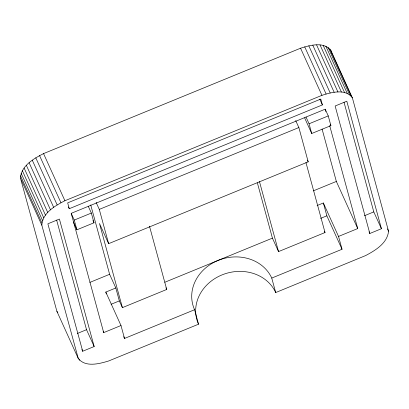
<?xml version="1.0" encoding="UTF-8"?>
<svg xmlns="http://www.w3.org/2000/svg" width="409" height="409" viewBox="0 0 409 409"><rect width="100%" height="100%" fill="white"/><g stroke="black" fill="none" stroke-linecap="round" stroke-linejoin="round"><path stroke-width="0.61" d="M20.45 178.068C21.156 165.798 33.753 158.605 43.548 153.605L300.559 48.211C309.93 45.256 324.148 41.191 331.004 50.716L352.384 97.843L388.55 231.243C387.318 243.299 375.278 250.477 365.544 255.61L275.697 292.558A41.795 36.621 -15.2 0 0 221.944 274.93A41.795 36.621 -15.2 0 0 198.534 324.204L108.63 360.983C99.208 363.831 85.415 367.579 78.277 358.483L56.902 311.356L20.45 178.068L41.83 225.195L78.277 358.483M41.83 225.195C42.536 212.925 55.128 205.732 64.924 200.732L321.939 95.338C331.305 92.383 345.528 88.318 352.384 97.843M69.259 208.713L322.389 104.908L320.794 99.06L67.664 202.864L69.259 208.713L68.467 206.974M90.732 204.975L109.617 274.301L115.819 287.977L105.819 292.077L120.992 325.528L103.697 332.619L71.202 213.345L325.201 109.183L328.253 115.916L330.901 125.64L311.714 133.508L304.623 117.869M298.861 127.552L308.202 161.836L108.63 243.672L99.29 209.388L298.861 127.552L295.702 120.589M91.35 213.069L93.998 222.787L76.907 229.797L74.259 220.073L91.35 213.069L88.293 206.335M311.714 133.508L309.066 123.784L328.253 115.916M89.868 282.394L109.617 274.301M313.34 190.87L336.346 181.438L322.077 129.07M317.118 205.543L323.361 202.982L338.534 236.433L342.031 249.26L271.755 278.079A41.795 36.621 -15.2 0 0 217.997 260.451A41.795 36.621 -15.2 0 0 194.587 309.725L198.534 324.204M111.105 304.286L119.341 300.906L115.819 287.977M164.853 282.246L272.425 238.135L257.363 182.843M320.615 218.37L326.857 215.814L323.361 202.982M119.341 300.906L122.398 307.64L166.724 289.465L149.484 226.187M77.347 333.468L86.534 329.7L56.641 220.098M364.511 215.701L373.785 211.903L344.025 102.25M272.425 238.135L278.534 251.596L325.022 232.537L305.942 162.501M338.534 236.433L357.722 228.565L329.695 125.681M82.69 351.239L94.167 346.535L59.407 219.071L47.868 223.805L82.69 351.239L81.897 349.501M369.823 233.488L381.423 228.733L346.812 101.217L335.14 106.003L369.823 233.488L369.036 231.745M123.733 336.73L124.515 338.458L194.587 309.725M56.902 311.356L57.843 312.655M329.833 48.916L351.208 96.043M328.11 47.413L349.485 94.545M325.871 46.237L347.251 93.37M323.166 45.414L344.542 92.541M320.037 44.954L341.418 92.081M316.561 44.872L337.936 91.999M312.793 45.164L334.173 92.291M308.821 45.828L330.201 92.955M387.497 228.917L388.55 231.243M304.715 46.851L326.096 93.978M300.559 48.211L321.939 95.338M373.785 211.903L381.423 228.733M319.756 99.106L322.389 104.908M330.395 124.515L330.901 125.64M336.346 181.438L357.722 228.565M306.014 117.051L309.066 123.784M307.435 160.154L308.202 161.836M326.857 215.814L342.031 249.26M324.511 231.412L325.022 232.537M165.962 287.783L166.724 289.465M96.13 202.424L99.29 209.388M108.63 243.672L99.469 223.478L122.398 307.64M92.945 220.471L93.998 222.787M71.202 213.345L74.259 220.073M43.548 153.605L64.924 200.732M73.323 221.898L76.907 229.797M39.561 155.584L60.936 202.711M35.777 157.797L57.158 204.924M32.275 160.195L53.656 207.322M29.126 162.741L50.501 209.868M103.17 331.459L103.697 332.619M26.386 165.374L47.761 212.501M24.116 168.048L45.491 215.175M22.357 170.706L43.732 217.833M21.145 173.293L42.521 220.42M20.506 175.763L41.882 222.89M86.534 329.7L94.167 346.535M79.009 359.051L79.535 360.217M325.201 109.183L325.861 111.616M259.454 181.56L278.534 251.596M271.755 278.079L275.697 292.558M120.992 325.528L124.515 338.458M105.819 292.077L106.325 293.923M331.004 50.716L331.668 53.175"/></g></svg>
